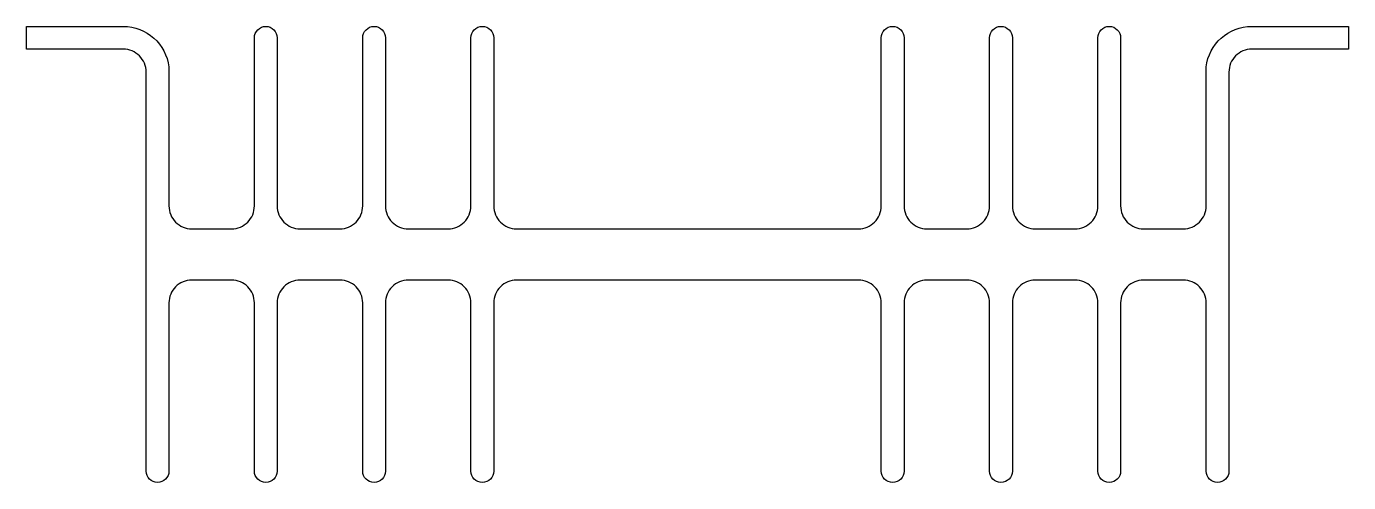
# Model space of a CAD drawing. Extents: x 162 to 278, y 231 to 271.
import ezdxf

# ---------------------------------------------------------------- set-up
doc = ezdxf.new("R2010")
doc.units = 0
doc.layers.add('ANA', color=220, linetype='CONTINUOUS')

msp = doc.modelspace()

# ---------------------------------------------------------------- linework, layer by layer
at = {"layer": 'ANA'}
msp.add_lwpolyline([(219.78, 248.55), (204.78, 248.55, 0.414214), (202.78, 246.55), (202.78, 231.8, -1), (200.78, 231.8), (200.78, 246.55, 0.414214), (198.78, 248.55), (195.28, 248.55, 0.414214), (193.28, 246.55), (193.28, 231.8, -1), (191.28, 231.8), (191.28, 246.55, 0.414214), (189.28, 248.55), (185.78, 248.55, 0.414214), (183.78, 246.55), (183.78, 231.8, -1), (181.78, 231.8), (181.78, 246.55, 0.414214), (179.78, 248.55), (176.28, 248.55, 0.414214), (174.28, 246.55), (174.28, 231.8, -1), (172.28, 231.8), (172.28, 266.8, 0.414214), (170.28, 268.8), (161.78, 268.8), (161.78, 270.8), (170.28, 270.8, -0.376928), (174.28, 267.24), (174.28, 255.05, 0.414214), (176.28, 253.05), (179.78, 253.05, 0.414214), (181.78, 255.05), (181.78, 269.8, -1), (183.78, 269.8), (183.78, 255.05, 0.414214), (185.78, 253.05), (189.28, 253.05, 0.414214), (191.28, 255.05), (191.28, 269.8, -1), (193.28, 269.8), (193.28, 255.05, 0.414214), (195.28, 253.05), (198.78, 253.05, 0.414214), (200.78, 255.05), (200.78, 269.8, -1), (202.78, 269.8), (202.78, 255.05, 0.414214), (204.78, 253.05), (219.78, 253.05), (234.78, 253.05, 0.414214), (236.78, 255.05), (236.78, 269.8, -1), (238.78, 269.8), (238.78, 255.05, 0.414214), (240.78, 253.05), (244.28, 253.05, 0.414214), (246.28, 255.05), (246.28, 269.8, -1), (248.28, 269.8), (248.28, 255.05, 0.414214), (250.28, 253.05), (253.78, 253.05, 0.414214), (255.78, 255.05), (255.78, 269.8, -1), (257.78, 269.8), (257.78, 255.05, 0.414214), (259.78, 253.05), (263.28, 253.05, 0.414214), (265.28, 255.05), (265.28, 267.24, -0.376928), (269.28, 270.8), (277.78, 270.8), (277.78, 268.8), (269.28, 268.8, 0.414214), (267.28, 266.8), (267.28, 231.8, -1), (265.28, 231.8), (265.28, 246.55, 0.414214), (263.28, 248.55), (259.78, 248.55, 0.414214), (257.78, 246.55), (257.78, 231.8, -1), (255.78, 231.8), (255.78, 246.55, 0.414214), (253.78, 248.55), (250.28, 248.55, 0.414214), (248.28, 246.55), (248.28, 231.8, -1), (246.28, 231.8), (246.28, 246.55, 0.414214), (244.28, 248.55), (240.78, 248.55, 0.414214), (238.78, 246.55), (238.78, 231.8, -1), (236.78, 231.8), (236.78, 246.55, 0.414214), (234.78, 248.55)], format="xyb", close=True, dxfattribs=at)

doc.saveas('drawing.dxf')
